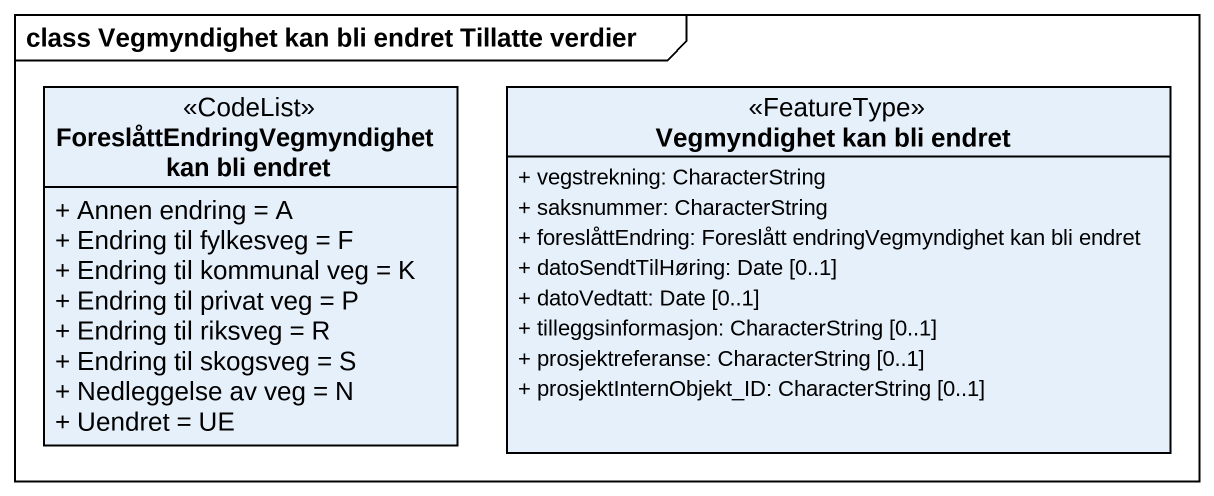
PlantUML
@startuml
mainframe class Vegmyndighet kan bli endret Tillatte verdier
hide circle
hide empty members
skinparam classAttributeIconSize 0
class "ForeslåttEndringVegmyndighet kan bli endret" as ForeslåttEndringVegmyndighet <<CodeList>> {
  + Annen endring = A
  + Endring til fylkesveg = F
  + Endring til kommunal veg = K
  + Endring til privat veg = P
  + Endring til riksveg = R
  + Endring til skogsveg = S
  + Nedleggelse av veg = N
  + Uendret = UE
}
class "Vegmyndighet kan bli endret" as Vegmyndighet_kan_bli_endret <<FeatureType>> {
  + vegstrekning: CharacterString
  + saksnummer: CharacterString
  + foreslåttEndring: Foreslått endringVegmyndighet kan bli endret
  + datoSendtTilHøring: Date [0..1]
  + datoVedtatt: Date [0..1]
  + tilleggsinformasjon: CharacterString [0..1]
  + prosjektreferanse: CharacterString [0..1]
  + prosjektInternObjekt_ID: CharacterString [0..1]
}
@enduml
